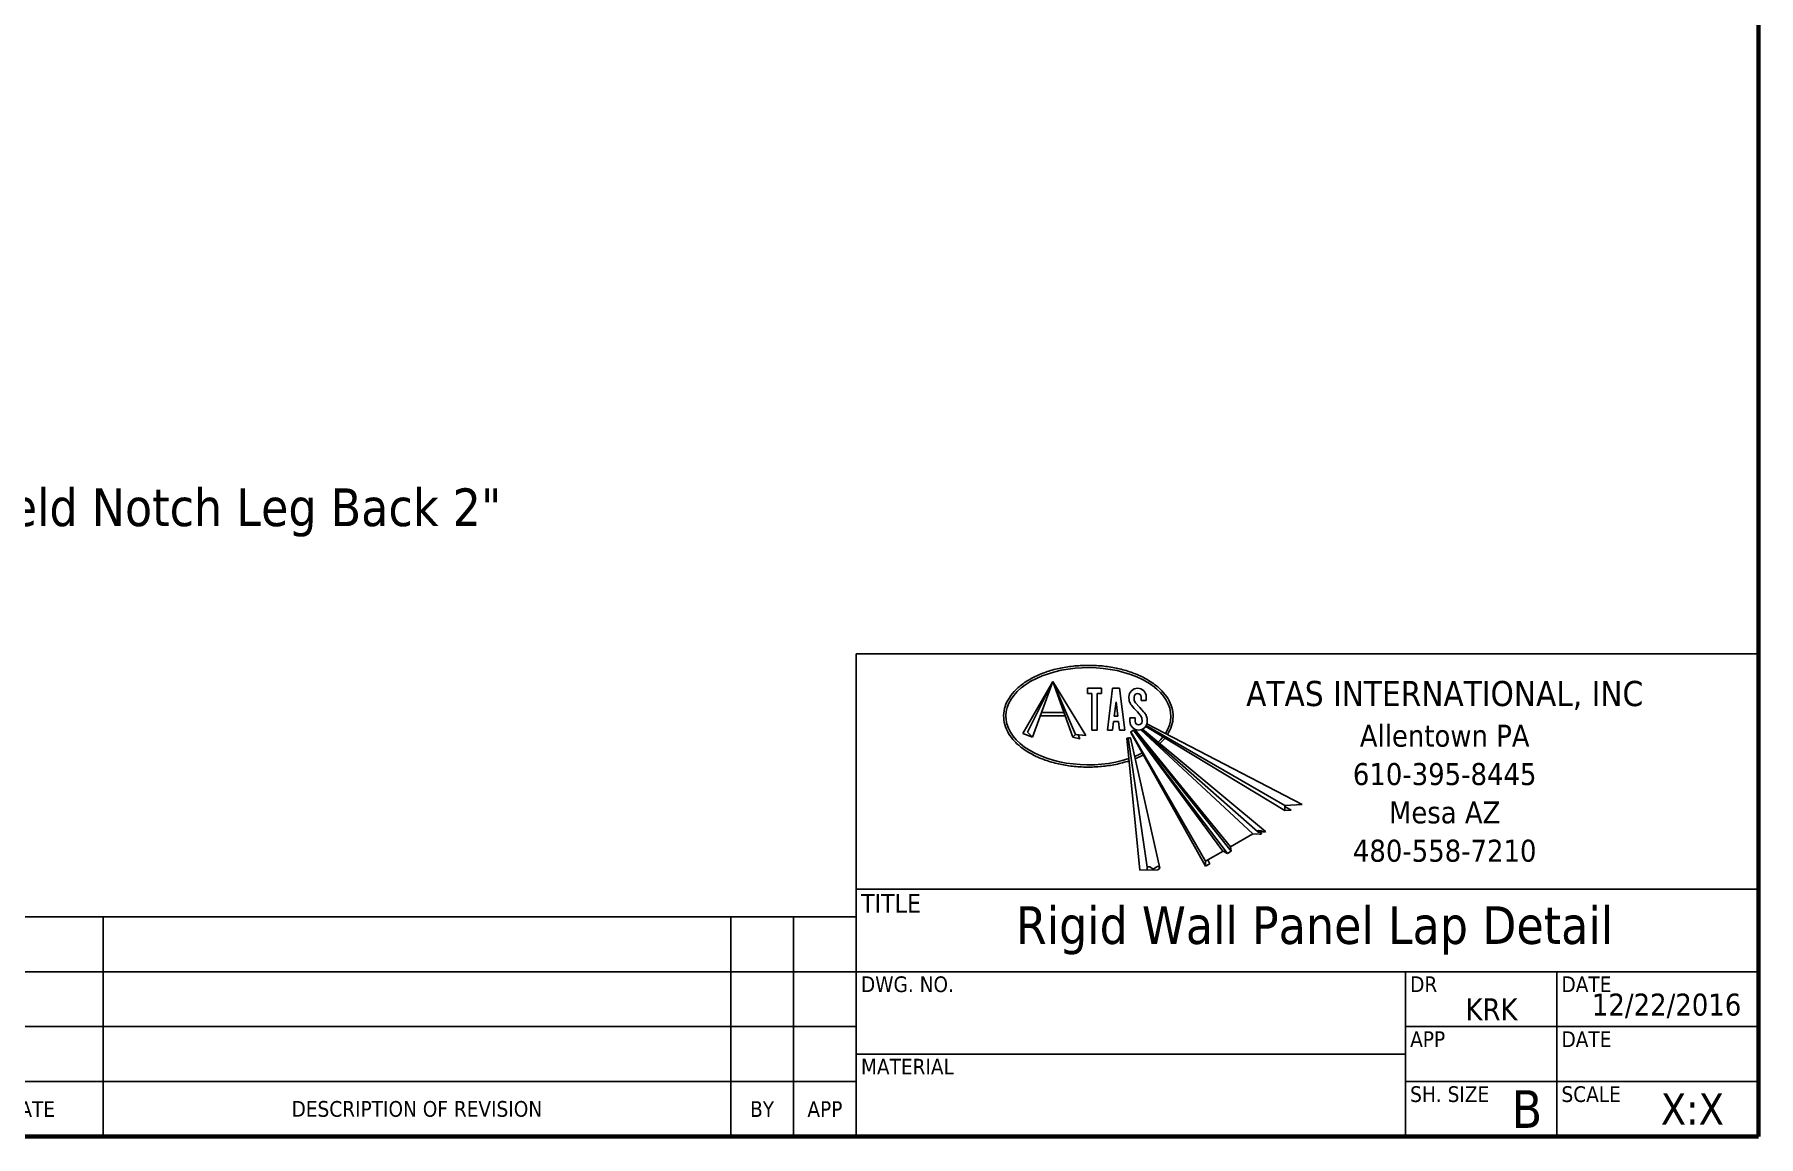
# Model space of a CAD drawing. Header units: inches. Extents: x 0.6 to 33.4, y 0.6 to 21.4.
# Drawn here: x 22.41 to 33.4, y 0.6 to 7.62 of the extents above; entities that cross this region are included whole.
import ezdxf

# ---------------------------------------------------------------- set-up
doc = ezdxf.new("R2010")
doc.units = ezdxf.units.IN
doc.header["$LTSCALE"] = 2
doc.header["$MEASUREMENT"] = 0
doc.layers.get('0').update_dxf_attribs({"lineweight": 13})
for name, color, linetype, lineweight in [('Border (ANSI)', 7, 'Continuous', 70), ('Logo', 7, 'Continuous', 25), ('Sketch Geometry (ANSI)', 7, 'Continuous', 25), ('Symbol (ANSI)', 7, 'Continuous', 25), ('Title (ANSI)', 7, 'Continuous', 50)]:
    doc.layers.add(name, color=color, linetype=linetype, lineweight=lineweight)
doc.styles.add('Note Text (ANSI)', font='tahoma.ttf')
doc.styles.add('Title Block Info', font='tahoma.ttf')
doc.styles.add('Title Block Labels', font='tahoma.ttf')
doc.dimstyles.new('Default (ANSI)$7', dxfattribs={"dimscale": 2, "dimtxt": 0.12, "dimasz": 0.098425, "dimexe": 0.125, "dimexo": 0.0625, "dimgap": 0.031496, "dimtad": 0, "dimtih": 1, "dimtoh": 1, "dimrnd": 1e-08, "dimzin": 4, "dimdsep": 46, "dimtxsty": 'Note Text (ANSI)', "dimcen": 0.09, "dimdle": 0.393701, "dimclrd": 256, "dimclre": 256, "dimclrt": 256, "dimadec": 0, "dimazin": 1, "dimtfac": 1, "dimtofl": 0, "dimtmove": 0, "dimatfit": 3, "dimfxl": 0, "dimtolj": 1, "dimtzin": 4, "dimlwd": -1, "dimlwe": -1, "dimarcsym": 0})

# ---------------------------------------------------------------- blocks, each defined once
blk = doc.blocks.new('Borders ATAS A Border')
at = {"layer": 'Border (ANSI)'}
for p, q in [((16.7, 0.3), (16.7, 10.7)), ((0.3, 0.3), (16.7, 0.3))]:
    blk.add_line(p, q, dxfattribs=at)
blk = doc.blocks.new('Title Blocks ATAS A-B Title Block')
at = {"layer": 'Logo', "linetype": 'Continuous'}
for p, q in [((5.5128, 4.0299), (5.6086, 4.1959)), ((5.5283, 4.0342), (5.6086, 4.1959)), ((5.6086, 4.1959), (5.544, 4.0185)), ((5.7141, 4.0235), (5.6086, 4.1959)), ((5.6086, 4.1959), (5.6731, 4.0185)), ((5.6809, 4.0264), (5.6086, 4.1959)), ((5.7194, 4.1737), (5.7194, 4.1571)), ((5.7194, 4.1737), (5.7638, 4.1737)), ((5.7194, 4.1571), (5.7335, 4.1571)), ((5.7335, 4.1571), (5.7335, 4.0407)), ((5.7498, 4.1571), (5.7638, 4.1571)), ((5.7498, 4.1571), (5.7498, 4.0407)), ((5.7638, 4.1571), (5.7638, 4.1737)), ((5.7992, 4.1737), (5.7829, 4.0407)), ((5.7992, 4.1737), (5.8216, 4.1737)), ((5.8104, 4.1307), (5.8048, 4.0851)), ((5.8104, 4.1307), (5.816, 4.0851)), ((5.8216, 4.1737), (5.8379, 4.0407)), ((5.8521, 4.1351), (5.8512, 4.1461)), ((5.8524, 4.1338), (5.8521, 4.1351)), ((5.8536, 4.1304), (5.8524, 4.1338)), ((5.8544, 4.1285), (5.8536, 4.1304)), ((5.8551, 4.127), (5.8544, 4.1285)), ((5.8564, 4.1243), (5.8551, 4.127)), ((5.8577, 4.1224), (5.8564, 4.1243)), ((5.8582, 4.1216), (5.8577, 4.1224)), ((5.8603, 4.1189), (5.8582, 4.1216)), ((5.8685, 4.135), (5.8679, 4.1461)), ((5.8728, 4.1277), (5.8685, 4.135)), ((5.8743, 4.1257), (5.8728, 4.1277)), ((5.8827, 4.116), (5.8743, 4.1257)), ((5.89, 4.146), (5.89, 4.1349)), ((5.9067, 4.1349), (5.89, 4.1349)), ((5.9067, 4.146), (5.9067, 4.1349)), ((5.5685, 4.0857), (5.6487, 4.0857)), ((5.5723, 4.0964), (5.6448, 4.0964)), ((5.8027, 4.0684), (5.7993, 4.0407)), ((5.8027, 4.0684), (5.8181, 4.0684)), ((5.8048, 4.0851), (5.816, 4.0851)), ((5.8181, 4.0684), (5.8215, 4.0407)), ((5.8545, 4.0684), (5.8545, 4.0795)), ((5.8545, 4.0795), (5.8712, 4.0795)), ((5.8605, 4.1186), (5.8603, 4.1189)), ((5.8632, 4.1153), (5.8605, 4.1186)), ((5.8683, 4.1094), (5.8632, 4.1153)), ((5.8692, 4.1085), (5.8683, 4.1094)), ((5.8703, 4.1072), (5.8692, 4.1085)), ((5.8703, 4.1072), (5.8752, 4.102)), ((5.8712, 4.0684), (5.8712, 4.0795)), ((5.8752, 4.102), (5.8785, 4.0984)), ((5.8785, 4.0984), (5.8869, 4.0887)), ((5.886, 4.1124), (5.8827, 4.116)), ((5.8909, 4.1072), (5.886, 4.1124)), ((5.8869, 4.0887), (5.8884, 4.0867)), ((5.8884, 4.0867), (5.8927, 4.0794)), ((5.8909, 4.1072), (5.892, 4.1059)), ((5.892, 4.1059), (5.8929, 4.105)), ((5.8927, 4.0794), (5.8933, 4.0683)), ((5.8929, 4.105), (5.898, 4.0991)), ((5.898, 4.0991), (5.9007, 4.0958)), ((5.9007, 4.0958), (5.9009, 4.0955)), ((5.9009, 4.0955), (5.903, 4.0928)), ((5.903, 4.0928), (5.9035, 4.092)), ((5.9035, 4.092), (5.9048, 4.0901)), ((5.9048, 4.0901), (5.9061, 4.0874)), ((5.9061, 4.0874), (5.9068, 4.0859)), ((5.9068, 4.0859), (5.9076, 4.084)), ((5.9076, 4.084), (5.9088, 4.0806)), ((5.9088, 4.0806), (5.9091, 4.0793)), ((5.9091, 4.0793), (5.91, 4.0683)), ((5.544, 4.0185), (5.5128, 4.0299)), ((5.544, 4.0185), (5.5283, 4.0342)), ((5.6731, 4.0185), (5.6809, 4.0264)), ((5.6731, 4.0185), (5.6945, 4.0128)), ((5.6809, 4.0264), (5.7141, 4.0235)), ((5.6899, 4.0256), (5.6945, 4.0128)), ((5.7335, 4.0407), (5.7498, 4.0407)), ((5.7829, 4.0407), (5.7993, 4.0407)), ((5.8215, 4.0407), (5.8379, 4.0407)), ((5.8447, 4.0144), (5.849, 4.0145)), ((5.8864, 3.5945), (5.8447, 4.0144)), ((5.8489, 4.0155), (5.8498, 4.0167)), ((5.9097, 3.6043), (5.8489, 4.0155)), ((5.8498, 4.0167), (5.8508, 4.0164)), ((5.8508, 4.0164), (5.8529, 4.015)), ((5.8529, 4.015), (5.855, 4.0165)), ((5.8556, 4.0168), (5.855, 4.0165)), ((5.8569, 4.0159), (5.8556, 4.0168)), ((5.8569, 4.0159), (5.9499, 3.6011)), ((5.8575, 4.035), (5.8662, 4.0401)), ((5.8575, 4.035), (6.0955, 3.6233)), ((5.8575, 4.035), (5.8575, 4.0325)), ((5.8575, 4.0325), (6.0955, 3.6071)), ((6.1511, 3.6555), (5.8662, 4.0401)), ((5.8662, 4.0401), (5.8684, 4.0388)), ((5.8684, 4.0388), (5.8703, 4.0399)), ((5.8684, 4.0388), (6.1651, 3.6475)), ((5.8699, 4.0422), (5.8712, 4.043)), ((5.8699, 4.0422), (6.175, 3.6691)), ((5.8699, 4.0422), (5.8703, 4.0399)), ((6.1776, 3.6545), (5.8703, 4.0399)), ((6.2466, 3.7106), (5.8889, 4.0415)), ((5.8918, 4.0424), (6.2613, 3.7172)), ((6.2869, 3.7176), (5.8948, 4.0437)), ((5.9048, 4.0523), (6.3477, 3.7843)), ((6.3477, 3.8004), (5.9064, 4.0549)), ((5.9088, 4.0605), (6.4035, 3.8034)), ((6.3477, 3.8004), (6.4035, 3.8034)), ((6.3477, 3.7843), (6.3477, 3.8004)), ((6.3685, 3.7854), (6.3477, 3.7974)), ((6.3477, 3.7843), (6.3685, 3.7854)), ((6.175, 3.6693), (6.2466, 3.7106)), ((6.2466, 3.7106), (6.2682, 3.7087)), ((6.2607, 3.7177), (6.2608, 3.7183)), ((6.2622, 3.7164), (6.2607, 3.7177)), ((6.2608, 3.7183), (6.262, 3.7195)), ((6.2608, 3.7183), (6.2608, 3.7183)), ((6.262, 3.7195), (6.2643, 3.7205)), ((6.2647, 3.7154), (6.2622, 3.7164)), ((6.2643, 3.7205), (6.2723, 3.7195)), ((6.2668, 3.7154), (6.2647, 3.7154)), ((6.2685, 3.7156), (6.2668, 3.7154)), ((6.2682, 3.7087), (6.271, 3.7087)), ((6.2693, 3.7156), (6.2685, 3.7156)), ((6.2718, 3.7148), (6.2693, 3.7156)), ((6.271, 3.7087), (6.2724, 3.7092)), ((6.2738, 3.713), (6.2718, 3.7148)), ((6.2723, 3.7195), (6.2788, 3.7163)), ((6.2724, 3.7092), (6.2731, 3.7099)), ((6.2731, 3.7099), (6.2739, 3.7119)), ((6.2739, 3.7119), (6.2738, 3.713)), ((6.2788, 3.7163), (6.2845, 3.7162)), ((6.2845, 3.7162), (6.2871, 3.7177)), ((6.0955, 3.6233), (6.1512, 3.6555)), ((6.1094, 3.6152), (6.1024, 3.6273)), ((6.1512, 3.6555), (6.1652, 3.6474)), ((6.1652, 3.6474), (6.1776, 3.6545)), ((6.175, 3.6693), (6.1776, 3.6545)), ((5.8864, 3.5945), (5.944, 3.5955)), ((5.9095, 3.5969), (5.9098, 3.6051)), ((5.9098, 3.6051), (5.9178, 3.6049)), ((5.9178, 3.6049), (5.9288, 3.5976)), ((5.9288, 3.5976), (5.9399, 3.6053)), ((5.944, 3.607), (5.9399, 3.6053)), ((5.9499, 3.6011), (5.944, 3.607)), ((5.944, 3.5955), (5.9499, 3.6011)), ((6.0955, 3.6233), (6.0955, 3.6071)), ((6.0955, 3.6071), (6.1094, 3.6152))]:
    blk.add_line(p, q, dxfattribs=at)
at = {"layer": 'Logo', "color": 7, "linetype": 'Continuous', "lineweight": 25}
blk.add_line((5.9006, 4.0476), (5.903, 4.0501), dxfattribs=at)
at = {"layer": 'Logo', "linetype": 'Continuous'}
for centre, radius, start, end in [((5.879, 4.146), 0.0277, 0, 180), ((5.879, 4.146), 0.0111, 0, 180), ((5.8822, 4.0684), 0.0277, 180, 0), ((5.8822, 4.0684), 0.0111, 180, 0)]:
    blk.add_arc(centre, radius, start, end, dxfattribs=at)
at = {"layer": 'Logo'}
for start_param, end_param in [(5.920587, 11.509279), (5.721945, 5.844109), (5.311273, 5.424577)]:
    blk.add_ellipse((5.7221, 4.0849), major_axis=(0.2627, 0), ratio=0.589286, start_param=start_param, end_param=end_param, dxfattribs=at)
for points in [[(5.9742, 4.0266), (5.9873, 4.0542), (5.992, 4.0831), (5.9882, 4.1121), (5.9761, 4.14), (5.9562, 4.1658), (5.9293, 4.1889), (5.8963, 4.2087), (5.8583, 4.2249), (5.8164, 4.2368), (5.7716, 4.2442), (5.7253, 4.2468), (5.679, 4.2448), (5.6339, 4.2381), (5.5913, 4.2269), (5.5527, 4.2113), (5.5191, 4.1919), (5.4913, 4.1691), (5.4704, 4.1437), (5.457, 4.1161), (5.4522, 4.0872), (5.4558, 4.0583), (5.4677, 4.0303), (5.4874, 4.0044), (5.5141, 3.9812), (5.5469, 3.9613), (5.5848, 3.9451), (5.6268, 3.9331), (5.6716, 3.9256), (5.7178, 3.9228), (5.7642, 3.9247), (5.8093, 3.9314), (5.8519, 3.9426)], [(5.9501, 3.9978), (5.9544, 4.002), (5.9585, 4.0064), (5.9624, 4.0108), (5.9661, 4.0152)], [(5.8717, 3.9498), (5.8783, 3.9525), (5.8848, 3.9553), (5.8911, 3.9582), (5.8973, 3.9613)]]:
    blk.add_spline(points, degree=3, dxfattribs=at)
at = {"layer": 'Sketch Geometry (ANSI)'}
for p, q in [((7.8575, 4.2837), (4.9825, 4.2837)), ((4.9825, 4.2837), (4.9825, 2.7462)), ((7.8575, 2.7462), (7.8575, 4.2837)), ((4.9825, 3.5337), (7.8575, 3.5337)), ((4.9825, 3.4462), (1.9175, 3.4462)), ((2.5825, 3.4462), (2.5825, 2.7462)), ((4.5825, 3.4462), (4.5825, 2.7462)), ((4.7825, 3.4462), (4.7825, 2.7462)), ((1.9175, 3.2712), (4.9825, 3.2712)), ((4.9825, 3.2712), (7.8575, 3.2712)), ((6.7325, 3.2712), (6.7325, 2.7462)), ((7.2147, 3.2712), (7.2147, 2.7462)), ((1.9175, 3.0962), (4.9825, 3.0962)), ((6.7325, 3.0962), (7.8575, 3.0962)), ((4.9825, 3.0087), (6.7325, 3.0087)), ((1.9175, 2.9212), (4.9825, 2.9212)), ((6.7325, 2.9212), (7.8575, 2.9212)), ((1.9175, 2.7462), (4.9825, 2.7462)), ((4.9825, 2.7462), (7.8575, 2.7462))]:
    blk.add_line(p, q, dxfattribs=at)
at = {"layer": 'Symbol (ANSI)', "insert": (6.8575, 3.9087), "char_height": 0.05, "attachment_point": 5, "line_spacing_factor": 1.04605, "style": 'Title Block Labels'}
blk.add_mtext('{\\H1.6x;ATAS INTERNATIONAL, INC\\P\\H0.875x;Allentown PA\\H1.3631x; \\H0.73365x;\\P610-395-8445\\H1.1376x; \\H0.87902x;\\PMesa AZ\\H1.1946x; \\H0.83708x;\\P480-558-7210\\H1.1855x; }', dxfattribs=at)
at = {"layer": 'Symbol (ANSI)'}
for s, insert, char_height, attachment_point, style in [('\\fTahoma|b0|i0;\\H0.0600;TITLE', (4.9975, 3.5187), 0.06, 1, 'Title Block Labels'), ('DWG. NO.', (4.9975, 3.2562), 0.05, 1, 'Title Block Labels'), ('DR', (6.7475, 3.2562), 0.05, 1, 'Title Block Labels'), ('DATE', (7.2297, 3.2562), 0.05, 1, 'Title Block Labels'), ('KRK', (7.0897, 3.1162), 0.07, 9, 'Title Block Info'), ('APP', (6.7475, 3.0812), 0.05, 1, 'Title Block Labels'), ('DATE', (7.2297, 3.0812), 0.05, 1, 'Title Block Labels'), ('MATERIAL', (4.9975, 2.9937), 0.05, 1, 'Title Block Labels'), ('DATE', (2.35, 2.8337), 0.05, 5, 'Title Block Labels'), ('DESCRIPTION OF REVISION', (3.5825, 2.8337), 0.05, 5, 'Title Block Labels'), ('BY', (4.6825, 2.8337), 0.05, 5, 'Title Block Labels'), ('APP', (4.8825, 2.8337), 0.05, 5, 'Title Block Labels'), ('SH. SIZE', (6.7475, 2.9062), 0.05, 1, 'Title Block Labels'), ('SCALE', (7.2297, 2.9062), 0.05, 1, 'Title Block Labels'), ('\\fTahoma|b0|i0;\\H0.1000;X:X', (7.7475, 2.8337), 0.1, 6, 'Title Block Info')]:
    blk.add_mtext(s, dxfattribs=dict(at, insert=insert, char_height=char_height, attachment_point=attachment_point, style=style))
for tag, p, height, style in [('CREATION_DATE_001', (7.3266, 3.1314), 0.07, 'Title Block Info'), ('Sheet_Size_001', (7.0711, 2.7737), 0.12, 'Note Text (ANSI)')]:
    blk.add_attdef(tag, p, '', height=height, dxfattribs=dict(at, style=style))
at = {"layer": 'Title (ANSI)', "attachment_point": 5, "style": 'Note Text (ANSI)'}
for s, insert, char_height in [(' Rigid Wall Panel Lap Detail', (6.42, 3.4025), 0.12), ('\\fTahoma|b0|i0;\\H0.1000; ', (5.8575, 3.14), 0.1), ('\\fTahoma|b0|i0;\\H0.1000; ', (5.8575, 2.8775), 0.1)]:
    blk.add_mtext(s, dxfattribs=dict(at, insert=insert, char_height=char_height))

msp = doc.modelspace()

# ---------------------------------------------------------------- block references
at = {"xscale": 2, "yscale": 2, "zscale": 2}
msp.add_blockref('Borders ATAS A Border', (0, 0), dxfattribs=at)
msp.add_blockref('Title Blocks ATAS A-B Title Block', (17.684974, -4.892428), dxfattribs=at).add_auto_attribs({'Sheet_Size_001': 'B', 'CREATION_DATE_001': '12/22/2016'})

# ---------------------------------------------------------------- texts
at = {"layer": 'Symbol (ANSI)', "insert": (22.013805, 4.728438), "char_height": 0.24, "width": 3.45491086, "attachment_point": 1, "style": 'Note Text (ANSI)'}
msp.add_mtext('{Field Notch Leg Back 2"}', dxfattribs=at)

# ---------------------------------------------------------------- leaders
at = {"layer": 'Symbol (ANSI)', "annotation_type": 0, "has_hookline": 1, "hookline_direction": 0, "text_width": 3.41319}
msp.add_leader([(20.934473, 3.725956), (21.753963, 4.608438), (21.950813, 4.608438)], dimstyle='Default (ANSI)$7', override={"dimtad": 0}, dxfattribs=at)

doc.saveas('drawing.dxf')
